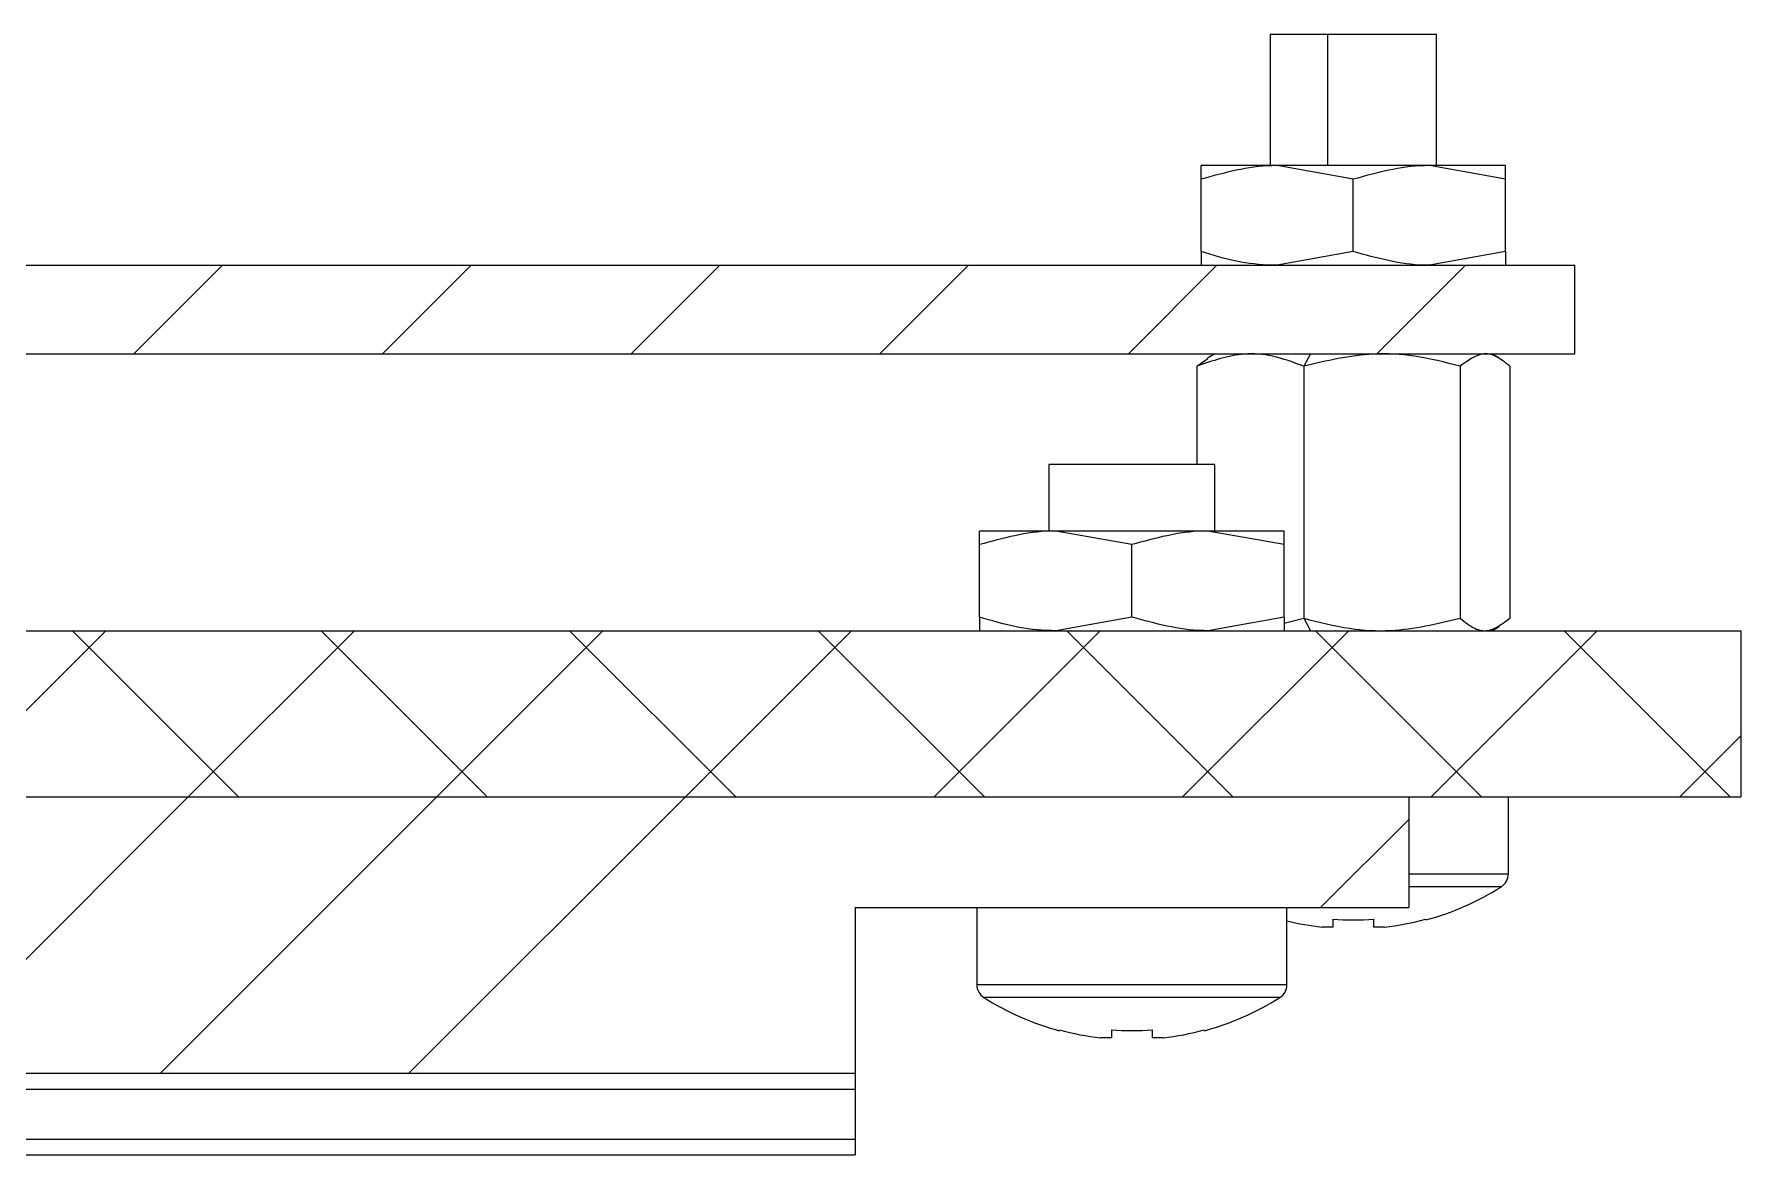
# Model space of a CAD drawing. Header units: millimetres. Extents: x 16604 to 36223, y 4309 to 8014.
# Drawn here: x 19518.58 to 19549.41, y 5111.53 to 5131.77 of the extents above; entities that cross this region are included whole.
import ezdxf

# ---------------------------------------------------------------- set-up
doc = ezdxf.new("R2010")
doc.units = ezdxf.units.MM
doc.layers.get('0').update_dxf_attribs({"lineweight": 35})

msp = doc.modelspace()

# ---------------------------------------------------------------- hatches: boundary and pattern name
at = {"linetype": 'Continuous', "lineweight": 18}
h = msp.add_hatch(dxfattribs=at)
h.set_pattern_fill('ANSI31', style=0)
h.set_pattern_definition([(45, (19173.8327, 5017.4174), (-2.245064, 2.245064), [])])
h.paths.add_polyline_path([(19546.409, 5127.593), (19451.003, 5127.593), (19451.003, 5125.993), (19546.409, 5125.993)], flags=0)
h = msp.add_hatch(dxfattribs=at)
h.set_pattern_fill('ANSI37', angle=90, style=0)
h.set_pattern_definition([(135, (19173.8327, 5017.4174), (-2.245064, -2.245064), []), (225, (19173.8327, 5017.4174), (2.245064, -2.245064), [])])
h.paths.add_polyline_path([(19549.409, 5117.993), (19549.409, 5120.993), (19383.409, 5120.993), (19383.409, 5117.993)], flags=0)
h = msp.add_hatch(dxfattribs=at)
h.set_pattern_fill('ANSI34', style=0)
h.set_pattern_definition([(45, (19173.833, 5017.417), (-13.4704, 13.4704), []), (45, (19178.323, 5017.417), (-13.4704, 13.4704), []), (45, (19182.813, 5017.417), (-13.4704, 13.4704), []), (45, (19187.303, 5017.417), (-13.4704, 13.4704), [])])
h.paths.add_polyline_path([(19483.409, 5112.993), (19533.409, 5112.993), (19533.409, 5115.993), (19543.409, 5115.993), (19543.409, 5117.993), (19518.409, 5117.993), (19518.409, 5115.993), (19498.409, 5115.993), (19498.409, 5117.993), (19473.409, 5117.993), (19473.409, 5115.993), (19483.409, 5115.993)], flags=0)

# ---------------------------------------------------------------- linework, layer by layer
at = {"color": 7, "linetype": 'Continuous', "lineweight": 25}
for p, q in [((19540.909, 5131.768), (19540.909, 5129.393)), ((19540.909, 5131.768), (19543.909, 5131.768)), ((19543.909, 5129.393), (19543.909, 5131.768)), ((19545.159, 5129.393), (19539.659, 5129.393)), ((19542.409, 5129.147), (19541.034, 5129.393)), ((19545.159, 5129.147), (19543.784, 5129.393)), ((19539.659, 5127.839), (19539.659, 5129.147)), ((19542.409, 5127.839), (19542.409, 5129.147)), ((19545.159, 5127.839), (19545.159, 5129.147)), ((19542.409, 5127.839), (19541.034, 5127.593)), ((19545.159, 5127.839), (19543.784, 5127.593)), ((19438.409, 5127.593), (19546.409, 5127.593)), ((19546.409, 5125.993), (19546.409, 5127.593)), ((19438.409, 5125.993), (19546.409, 5125.993)), ((19539.909, 5125.993), (19539.776, 5125.916)), ((19541.634, 5125.993), (19541.513, 5125.768)), ((19545.041, 5125.916), (19544.909, 5125.993)), ((19539.581, 5125.768), (19539.784, 5125.909)), ((19539.581, 5125.768), (19539.581, 5123.993)), ((19541.513, 5125.768), (19541.513, 5121.218)), ((19544.34, 5125.768), (19544.34, 5121.218)), ((19545.236, 5125.768), (19545.236, 5121.218)), ((19536.909, 5123.993), (19536.909, 5122.793)), ((19539.909, 5123.993), (19536.909, 5123.993)), ((19539.909, 5122.793), (19539.909, 5123.993)), ((19541.159, 5122.793), (19535.659, 5122.793)), ((19538.409, 5122.547), (19537.034, 5122.793)), ((19541.159, 5122.547), (19539.784, 5122.793)), ((19535.659, 5121.239), (19535.659, 5122.547)), ((19538.409, 5121.239), (19538.409, 5122.547)), ((19541.159, 5121.239), (19541.159, 5122.547)), ((19538.409, 5121.239), (19537.034, 5120.993)), ((19541.159, 5121.239), (19539.784, 5120.993)), ((19541.159, 5121.127), (19541.513, 5121.218)), ((19541.513, 5121.218), (19541.634, 5120.993)), ((19544.909, 5120.993), (19545.041, 5121.07)), ((19362.409, 5120.993), (19549.409, 5120.993)), ((19549.409, 5120.993), (19549.409, 5117.993)), ((19362.409, 5117.993), (19549.409, 5117.993)), ((19543.409, 5117.993), (19543.409, 5115.993)), ((19545.209, 5116.597), (19545.209, 5117.993)), ((19533.409, 5115.993), (19543.409, 5115.993)), ((19533.409, 5115.993), (19533.409, 5111.525)), ((19535.609, 5115.993), (19535.609, 5114.597)), ((19541.209, 5114.597), (19541.209, 5115.993)), ((19542.039, 5115.639), (19541.844, 5115.639)), ((19542.039, 5115.781), (19542.039, 5115.639)), ((19542.779, 5115.639), (19542.779, 5115.781)), ((19542.974, 5115.639), (19542.779, 5115.639)), ((19543.715, 5115.781), (19543.722, 5115.768)), ((19537.096, 5113.768), (19537.103, 5113.781)), ((19538.039, 5113.781), (19538.039, 5113.639)), ((19538.779, 5113.639), (19538.779, 5113.781)), ((19539.715, 5113.781), (19539.722, 5113.768)), ((19538.039, 5113.639), (19537.844, 5113.639)), ((19538.974, 5113.639), (19538.779, 5113.639)), ((19533.409, 5112.993), (19483.409, 5112.993)), ((19533.409, 5112.708), (19483.409, 5112.708)), ((19483.409, 5111.81), (19533.409, 5111.81)), ((19483.409, 5111.525), (19533.409, 5111.525))]:
    msp.add_line(p, q, dxfattribs=at)
at = {"color": 8, "linetype": 'Continuous', "lineweight": 25}
for p, q in [((19541.944, 5131.768), (19541.944, 5129.393)), ((19545.209, 5116.597), (19543.409, 5116.597)), ((19545.083, 5116.368), (19543.409, 5116.368)), ((19541.209, 5114.597), (19535.609, 5114.597)), ((19541.083, 5114.368), (19535.735, 5114.368))]:
    msp.add_line(p, q, dxfattribs=at)
at = {"color": 7, "linetype": 'Continuous', "lineweight": 25}
for centre, radius, start, end in [((19544.939, 5116.597), 0.27, 302.336, 0), ((19542.409, 5120.593), 5, 285.2193, 302.336), ((19542.409, 5120.593), 4.986, 256.0745, 263.4966), ((19542.409, 5121.246), 5.477, 266.1266, 273.8734), ((19542.409, 5120.593), 4.986, 276.5034, 285.1879), ((19535.879, 5114.597), 0.27, 180, 237.664), ((19540.939, 5114.597), 0.27, 302.336, 0), ((19538.409, 5118.593), 5, 237.664, 254.7807), ((19538.409, 5118.593), 5, 285.2193, 302.336), ((19538.409, 5118.593), 4.986, 254.8121, 263.4966), ((19538.409, 5119.246), 5.477, 266.1266, 273.8734), ((19538.409, 5118.593), 4.986, 276.5034, 285.1879)]:
    msp.add_arc(centre, radius, start, end, dxfattribs=at)
for points, knots in [([(19541.034, 5129.393), (19541.001, 5129.393), (19540.537, 5129.389), (19540.082, 5129.264), (19539.659, 5129.147)], [0, 0, 0, 0, 0.07015, 1, 1, 1, 1]), ([(19539.659, 5129.147), (19539.659, 5129.184), (19539.659, 5129.328), (19539.659, 5129.365), (19539.659, 5129.393)], [0, 0, 0, 0, 0.257551, 1, 1, 1, 1]), ([(19543.784, 5129.393), (19543.751, 5129.393), (19543.287, 5129.389), (19542.832, 5129.264), (19542.409, 5129.147)], [0, 0, 0, 0, 0.07015, 1, 1, 1, 1]), ([(19545.159, 5129.147), (19545.159, 5129.184), (19545.159, 5129.328), (19545.159, 5129.365), (19545.159, 5129.393)], [0, 0, 0, 0, 0.2575513, 1, 1, 1, 1]), ([(19541.034, 5127.593), (19541.001, 5127.593), (19540.755, 5127.596), (19540.289, 5127.649), (19539.87, 5127.775), (19539.659, 5127.839)], [0, 0, 0, 0, 0.070013, 0.530744, 1, 1, 1, 1]), ([(19539.659, 5127.839), (19539.659, 5127.802), (19539.659, 5127.658), (19539.659, 5127.621), (19539.659, 5127.593)], [0, 0, 0, 0, 0.257551, 1, 1, 1, 1]), ([(19543.784, 5127.593), (19543.751, 5127.593), (19543.287, 5127.597), (19542.832, 5127.722), (19542.409, 5127.839)], [0, 0, 0, 0, 0.07015, 1, 1, 1, 1]), ([(19545.159, 5127.839), (19545.159, 5127.802), (19545.159, 5127.658), (19545.159, 5127.621), (19545.159, 5127.593)], [0, 0, 0, 0, 0.257551, 1, 1, 1, 1]), ([(19541.513, 5125.768), (19541.326, 5125.839), (19540.974, 5125.971), (19540.316, 5126.025), (19539.866, 5125.867), (19539.581, 5125.768)], [0, 0, 0, 0, 0.295653, 0.555283, 1, 1, 1, 1]), ([(19544.34, 5125.768), (19544.066, 5125.839), (19543.551, 5125.971), (19542.588, 5126.025), (19541.929, 5125.867), (19541.513, 5125.768)], [0, 0, 0, 0, 0.295653, 0.555283, 1, 1, 1, 1]), ([(19545.236, 5125.768), (19545.15, 5125.839), (19544.986, 5125.971), (19544.681, 5126.025), (19544.472, 5125.867), (19544.34, 5125.768)], [0, 0, 0, 0, 0.295653, 0.555283, 1, 1, 1, 1]), ([(19537.034, 5122.793), (19537.001, 5122.793), (19536.537, 5122.789), (19536.082, 5122.664), (19535.659, 5122.547)], [0, 0, 0, 0, 0.07015, 1, 1, 1, 1]), ([(19535.659, 5122.547), (19535.659, 5122.584), (19535.659, 5122.728), (19535.659, 5122.765), (19535.659, 5122.793)], [0, 0, 0, 0, 0.257551, 1, 1, 1, 1]), ([(19539.784, 5122.793), (19539.751, 5122.793), (19539.287, 5122.789), (19538.832, 5122.664), (19538.409, 5122.547)], [0, 0, 0, 0, 0.07015, 1, 1, 1, 1]), ([(19541.159, 5122.547), (19541.159, 5122.584), (19541.159, 5122.728), (19541.159, 5122.765), (19541.159, 5122.793)], [0, 0, 0, 0, 0.2575513, 1, 1, 1, 1]), ([(19537.034, 5120.993), (19537.001, 5120.993), (19536.755, 5120.996), (19536.289, 5121.049), (19535.87, 5121.175), (19535.659, 5121.239)], [0, 0, 0, 0, 0.070013, 0.530744, 1, 1, 1, 1]), ([(19535.659, 5121.239), (19535.659, 5121.202), (19535.659, 5121.058), (19535.659, 5121.021), (19535.659, 5120.993)], [0, 0, 0, 0, 0.257551, 1, 1, 1, 1]), ([(19539.784, 5120.993), (19539.751, 5120.993), (19539.287, 5120.997), (19538.832, 5121.122), (19538.409, 5121.239)], [0, 0, 0, 0, 0.07015, 1, 1, 1, 1]), ([(19541.159, 5121.239), (19541.159, 5121.202), (19541.159, 5121.058), (19541.159, 5121.021), (19541.159, 5120.993)], [0, 0, 0, 0, 0.257551, 1, 1, 1, 1]), ([(19541.513, 5121.218), (19541.787, 5121.148), (19542.302, 5121.015), (19543.265, 5120.961), (19543.924, 5121.119), (19544.34, 5121.218)], [0, 0, 0, 0, 0.295653, 0.555283, 1, 1, 1, 1]), ([(19544.34, 5121.218), (19544.427, 5121.148), (19544.591, 5121.015), (19544.896, 5120.961), (19545.105, 5121.119), (19545.236, 5121.218)], [0, 0, 0, 0, 0.295653, 0.555283, 1, 1, 1, 1])]:
    msp.add_open_spline(points, degree=3, knots=knots, dxfattribs=at)

doc.saveas('drawing.dxf')
